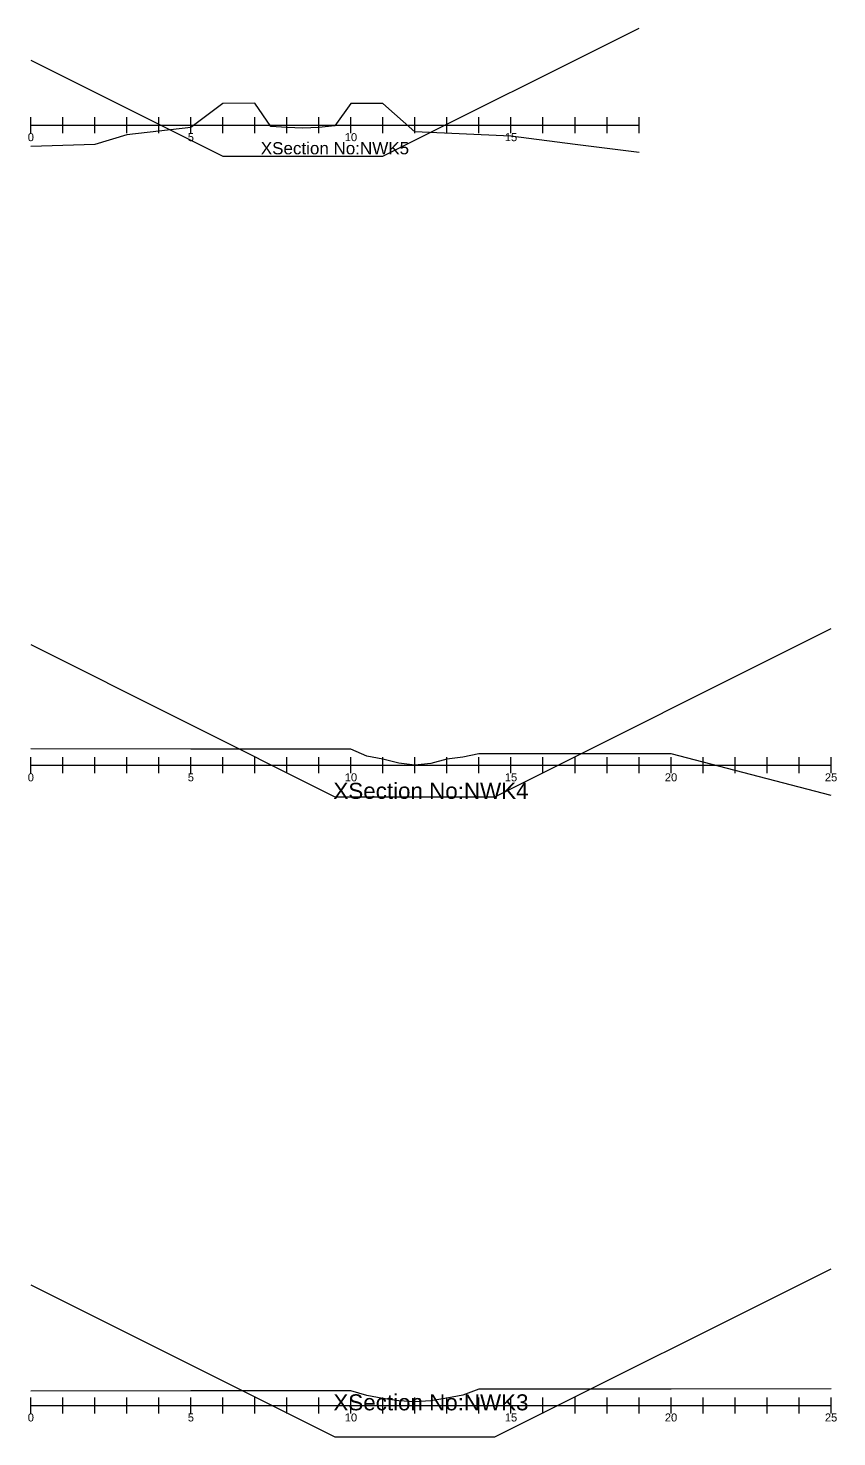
# Model space of a CAD drawing. Header units: inches. Extents: x 1000 to 1030, y 19 to 224.
# Drawn here: x 999.92 to 1025.18, y 79.02 to 123.03 of the extents above; entities that cross this region are included whole.
import ezdxf

# ---------------------------------------------------------------- set-up
doc = ezdxf.new("R2010")
doc.units = ezdxf.units.IN
doc.header["$MEASUREMENT"] = 0
doc.styles.get("Standard").update_dxf_attribs({"font": 'arial.ttf'})

msp = doc.modelspace()

# ---------------------------------------------------------------- linework, layer by layer
for points in [[(1000, 122.03), (1006, 119.03), (1008.5, 119.03), (1011, 119.03), (1019, 123.03)], [(1019, 119.148), (1017, 119.393), (1015, 119.653), (1012, 119.793), (1011, 120.673), (1010, 120.678), (1009.5, 119.978), (1009, 119.925), (1008.5, 119.903), (1008, 119.928), (1007.5, 119.958), (1007, 120.683), (1006, 120.678), (1005, 119.927), (1003, 119.693), (1002, 119.393), (1000, 119.332)], [(1000, 119.75), (1000, 120.25)], [(1001, 119.75), (1001, 120.25)], [(1002, 119.75), (1002, 120.25)], [(1003, 119.75), (1003, 120.25)], [(1004, 119.75), (1004, 120.25)], [(1005, 119.75), (1005, 120.25)], [(1006, 119.75), (1006, 120.25)], [(1007, 119.75), (1007, 120.25)], [(1008, 119.75), (1008, 120.25)], [(1009, 119.75), (1009, 120.25)], [(1010, 119.75), (1010, 120.25)], [(1011, 119.75), (1011, 120.25)], [(1012, 119.75), (1012, 120.25)], [(1013, 119.75), (1013, 120.25)], [(1014, 119.75), (1014, 120.25)], [(1015, 119.75), (1015, 120.25)], [(1016, 119.75), (1016, 120.25)], [(1017, 119.75), (1017, 120.25)], [(1018, 119.75), (1018, 120.25)], [(1019, 119.75), (1019, 120.25)], [(1000, 120), (1019, 120)], [(1000, 103.77), (1009.5, 99.02), (1012, 99.02), (1014.5, 99.02), (1025, 104.27)], [(1025, 99.058), (1020, 100.358), (1014, 100.363), (1013.5, 100.258), (1013, 100.197), (1012.5, 100.058), (1012, 100.008), (1011.5, 100.067), (1011, 100.197), (1010.5, 100.288), (1010, 100.503), (1005, 100.508), (1000, 100.513)], [(1000, 99.75), (1000, 100.25)], [(1000, 100), (1025, 100)], [(1001, 99.75), (1001, 100.25)], [(1002, 99.75), (1002, 100.25)], [(1003, 99.75), (1003, 100.25)], [(1004, 99.75), (1004, 100.25)], [(1005, 99.75), (1005, 100.25)], [(1006, 99.75), (1006, 100.25)], [(1007, 99.75), (1007, 100.25)], [(1008, 99.75), (1008, 100.25)], [(1009, 99.75), (1009, 100.25)], [(1010, 99.75), (1010, 100.25)], [(1011, 99.75), (1011, 100.25)], [(1012, 99.75), (1012, 100.25)], [(1013, 99.75), (1013, 100.25)], [(1014, 99.75), (1014, 100.25)], [(1015, 99.75), (1015, 100.25)], [(1016, 99.75), (1016, 100.25)], [(1017, 99.75), (1017, 100.25)], [(1018, 99.75), (1018, 100.25)], [(1019, 99.75), (1019, 100.25)], [(1020, 99.75), (1020, 100.25)], [(1021, 99.75), (1021, 100.25)], [(1022, 99.75), (1022, 100.25)], [(1023, 99.75), (1023, 100.25)], [(1024, 99.75), (1024, 100.25)], [(1025, 99.75), (1025, 100.25)], [(1000, 83.77), (1009.5, 79.02), (1012, 79.02), (1014.5, 79.02), (1025, 84.27)], [(1025, 80.52), (1020, 80.51), (1014, 80.505), (1013.5, 80.325), (1013, 80.225), (1012.5, 80.146), (1012, 80.11), (1011.5, 80.145), (1011, 80.22), (1010.5, 80.31), (1010, 80.459), (1005, 80.455), (1000, 80.45)], [(1000, 79.75), (1000, 80.25)], [(1001, 79.75), (1001, 80.25)], [(1002, 79.75), (1002, 80.25)], [(1003, 79.75), (1003, 80.25)], [(1004, 79.75), (1004, 80.25)], [(1005, 79.75), (1005, 80.25)], [(1006, 79.75), (1006, 80.25)], [(1007, 79.75), (1007, 80.25)], [(1008, 79.75), (1008, 80.25)], [(1009, 79.75), (1009, 80.25)], [(1010, 79.75), (1010, 80.25)], [(1011, 79.75), (1011, 80.25)], [(1012, 79.75), (1012, 80.25)], [(1013, 79.75), (1013, 80.25)], [(1014, 79.75), (1014, 80.25)], [(1015, 79.75), (1015, 80.25)], [(1016, 79.75), (1016, 80.25)], [(1017, 79.75), (1017, 80.25)], [(1018, 79.75), (1018, 80.25)], [(1019, 79.75), (1019, 80.25)], [(1020, 79.75), (1020, 80.25)], [(1021, 79.75), (1021, 80.25)], [(1022, 79.75), (1022, 80.25)], [(1023, 79.75), (1023, 80.25)], [(1024, 79.75), (1024, 80.25)], [(1025, 79.75), (1025, 80.25)], [(1000, 80), (1025, 80)]]:
    msp.add_lwpolyline(points)

# ---------------------------------------------------------------- texts
for s, insert, char_height, attachment_point in [('0', (1000, 119.75), 0.25, 2), ('5', (1005, 119.75), 0.25, 2), ('10', (1010, 119.75), 0.25, 2), ('15', (1015, 119.75), 0.25, 2), ('XSection No:NWK5', (1009.5, 119.276), 0.38, 5), ('0', (1000, 99.75), 0.25, 2), ('5', (1005, 99.75), 0.25, 2), ('XSection No:NWK4', (1012.5, 99.199), 0.5, 5), ('10', (1010, 99.75), 0.25, 2), ('15', (1015, 99.75), 0.25, 2), ('20', (1020, 99.75), 0.25, 2), ('25', (1025, 99.75), 0.25, 2), ('XSection No:NWK3', (1012.5, 80.094), 0.5, 5), ('0', (1000, 79.75), 0.25, 2), ('5', (1005, 79.75), 0.25, 2), ('10', (1010, 79.75), 0.25, 2), ('15', (1015, 79.75), 0.25, 2), ('20', (1020, 79.75), 0.25, 2), ('25', (1025, 79.75), 0.25, 2)]:
    msp.add_mtext(s, dxfattribs=dict(insert=insert, char_height=char_height, attachment_point=attachment_point))

doc.saveas('drawing.dxf')
